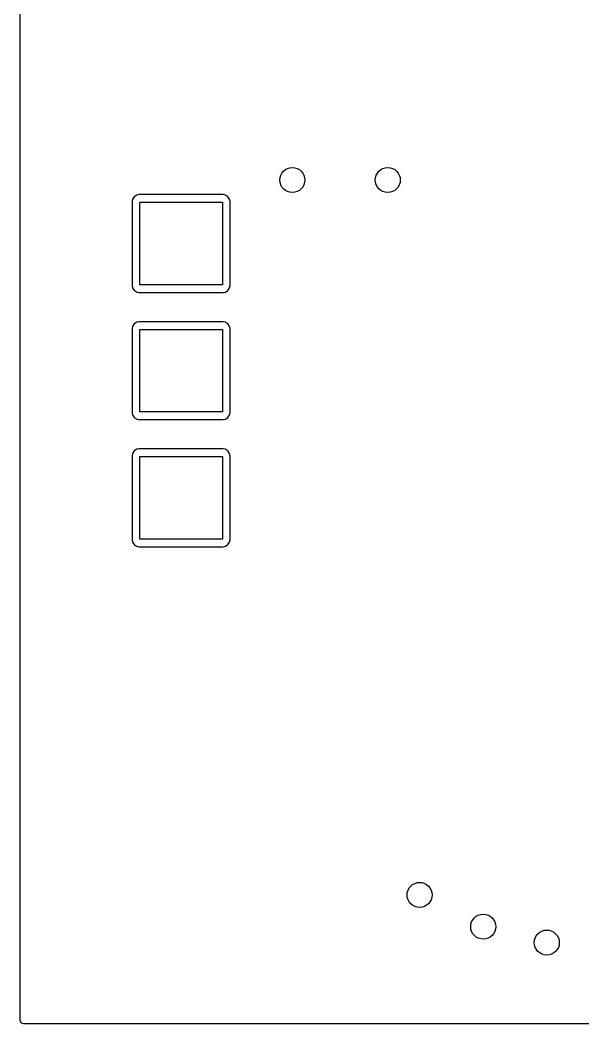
# Model space of a CAD drawing. Extents: x 5.26 to 6.44, y -4.92 to -3.34.
# Drawn here: x 5.257 to 5.7, y -4.923 to -4.133 of the extents above; entities that cross this region are included whole.
import ezdxf

# ---------------------------------------------------------------- set-up
doc = ezdxf.new("R2010")
doc.units = 0
doc.header["$MEASUREMENT"] = 0
doc.layers.add('BLACK', color=7, linetype='CONTINUOUS')

msp = doc.modelspace()

# ---------------------------------------------------------------- linework, layer by layer
at = {"layer": 'BLACK', "linetype": 'CONTINUOUS'}
for p, q in [((5.25748, -4.92006), (5.25748, -3.34794)), ((5.34716, -4.27216), (5.34583, -4.27415)), ((5.34915, -4.27083), (5.34716, -4.27216)), ((5.35091, -4.27048), (5.34915, -4.27083)), ((5.384, -4.27048), (5.35091, -4.27048)), ((5.41709, -4.27048), (5.384, -4.27048)), ((5.41885, -4.27083), (5.41709, -4.27048)), ((5.41909, -4.27099), (5.41885, -4.27083)), ((5.41985, -4.2715), (5.41909, -4.27099)), ((5.41909, -4.27099), (5.41909, -4.27099)), ((5.4206, -4.272), (5.41985, -4.2715)), ((5.42084, -4.27216), (5.4206, -4.272)), ((5.42217, -4.27415), (5.42084, -4.27216)), ((5.34583, -4.27415), (5.34548, -4.27591)), ((5.34548, -4.27591), (5.34548, -4.34209)), ((5.3515, -4.3415), (5.3515, -4.2765)), ((5.3515, -4.2765), (5.4165, -4.2765)), ((5.4165, -4.2765), (5.4165, -4.3415)), ((5.42252, -4.27591), (5.42217, -4.27415)), ((5.42252, -4.34209), (5.42252, -4.27591)), ((5.34548, -4.34209), (5.34583, -4.34385)), ((5.34583, -4.34385), (5.34716, -4.34584)), ((5.4165, -4.3415), (5.3515, -4.3415)), ((5.42084, -4.34584), (5.42217, -4.34385)), ((5.42217, -4.34385), (5.42252, -4.34209)), ((5.34716, -4.34584), (5.3474, -4.346)), ((5.3474, -4.346), (5.34891, -4.34701)), ((5.34891, -4.34701), (5.34891, -4.34701)), ((5.34891, -4.34701), (5.34915, -4.34717)), ((5.34915, -4.34717), (5.35091, -4.34752)), ((5.35091, -4.34752), (5.384, -4.34752)), ((5.384, -4.34752), (5.41709, -4.34752)), ((5.41709, -4.34752), (5.41885, -4.34717)), ((5.41885, -4.34717), (5.42084, -4.34584)), ((5.34583, -4.37415), (5.34548, -4.37591)), ((5.34548, -4.37591), (5.34548, -4.44209)), ((5.34716, -4.37216), (5.34583, -4.37415)), ((5.34915, -4.37083), (5.34716, -4.37216)), ((5.35091, -4.37048), (5.34915, -4.37083)), ((5.384, -4.37048), (5.35091, -4.37048)), ((5.41709, -4.37048), (5.384, -4.37048)), ((5.41885, -4.37083), (5.41709, -4.37048)), ((5.41909, -4.37099), (5.41885, -4.37083)), ((5.42084, -4.37216), (5.41909, -4.37099)), ((5.41909, -4.37099), (5.41909, -4.37099)), ((5.42217, -4.37415), (5.42084, -4.37216)), ((5.42252, -4.37591), (5.42217, -4.37415)), ((5.42252, -4.44209), (5.42252, -4.37591)), ((5.3515, -4.4415), (5.3515, -4.3765)), ((5.3515, -4.3765), (5.4165, -4.3765)), ((5.4165, -4.3765), (5.4165, -4.4415)), ((5.34548, -4.44209), (5.34583, -4.44385)), ((5.34583, -4.44385), (5.34716, -4.44584)), ((5.34716, -4.44584), (5.3474, -4.446)), ((5.3474, -4.446), (5.34891, -4.44701)), ((5.34891, -4.44701), (5.34891, -4.44701)), ((5.34891, -4.44701), (5.34915, -4.44717)), ((5.4165, -4.4415), (5.3515, -4.4415)), ((5.41885, -4.44717), (5.42084, -4.44584)), ((5.42084, -4.44584), (5.42217, -4.44385)), ((5.42217, -4.44385), (5.42252, -4.44209)), ((5.34915, -4.44717), (5.35091, -4.44752)), ((5.35091, -4.44752), (5.384, -4.44752)), ((5.384, -4.44752), (5.41709, -4.44752)), ((5.41709, -4.44752), (5.41885, -4.44717)), ((5.35091, -4.47048), (5.34915, -4.47083)), ((5.384, -4.47048), (5.35091, -4.47048)), ((5.41709, -4.47048), (5.384, -4.47048)), ((5.41885, -4.47083), (5.41709, -4.47048)), ((5.34583, -4.47415), (5.34548, -4.47591)), ((5.34548, -4.47591), (5.34548, -4.54209)), ((5.34716, -4.47216), (5.34583, -4.47415)), ((5.34915, -4.47083), (5.34716, -4.47216)), ((5.3515, -4.5415), (5.3515, -4.4765)), ((5.3515, -4.4765), (5.4165, -4.4765)), ((5.4165, -4.4765), (5.4165, -4.5415)), ((5.41909, -4.47099), (5.41885, -4.47083)), ((5.42084, -4.47216), (5.41909, -4.47099)), ((5.41909, -4.47099), (5.41909, -4.47099)), ((5.42217, -4.47415), (5.42084, -4.47216)), ((5.42252, -4.47591), (5.42217, -4.47415)), ((5.42252, -4.54209), (5.42252, -4.47591)), ((5.4165, -4.5415), (5.3515, -4.5415)), ((5.34548, -4.54209), (5.34583, -4.54385)), ((5.34583, -4.54385), (5.34716, -4.54584)), ((5.34716, -4.54584), (5.3474, -4.546)), ((5.3474, -4.546), (5.34891, -4.54701)), ((5.34891, -4.54701), (5.34891, -4.54701)), ((5.34891, -4.54701), (5.34915, -4.54717)), ((5.34915, -4.54717), (5.35091, -4.54752)), ((5.35091, -4.54752), (5.384, -4.54752)), ((5.384, -4.54752), (5.41709, -4.54752)), ((5.41709, -4.54752), (5.41885, -4.54717)), ((5.41885, -4.54717), (5.42084, -4.54584)), ((5.42084, -4.54584), (5.42217, -4.54385)), ((5.42217, -4.54385), (5.42252, -4.54209)), ((5.25753, -4.92057), (5.25748, -4.92006)), ((5.25854, -4.92232), (5.25753, -4.92057)), ((5.26044, -4.92302), (5.25854, -4.92232)), ((6.43256, -4.92302), (5.26044, -4.92302))]:
    msp.add_line(p, q, dxfattribs=at)
at = {"layer": 'BLACK'}
for centre in [(5.4715, -4.259), (5.5465, -4.259), (5.5715, -4.8215), (5.6215, -4.8465), (5.6715, -4.859)]:
    msp.add_circle(centre, 0.00984, dxfattribs=at)

doc.saveas('drawing.dxf')
